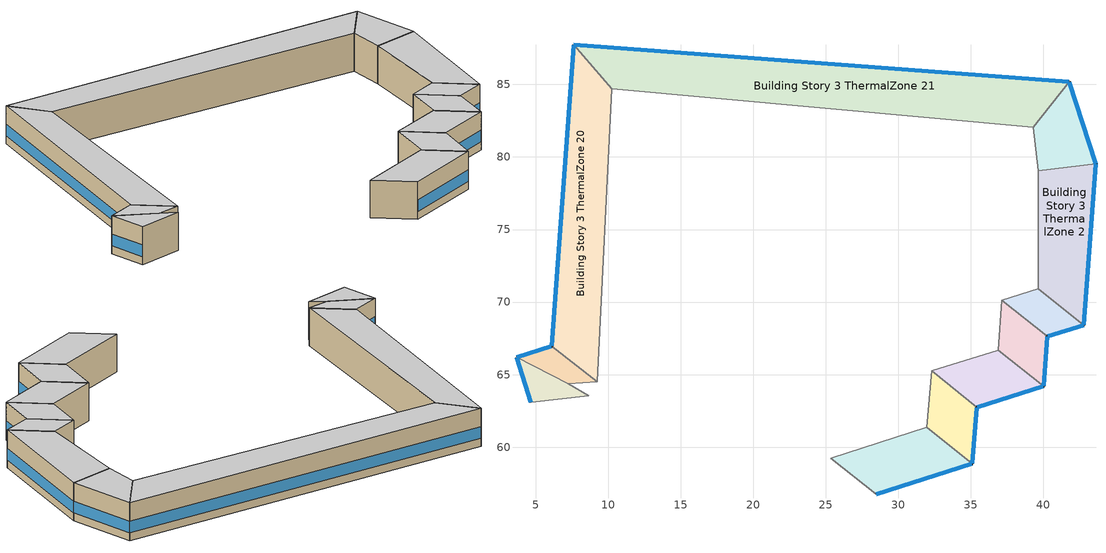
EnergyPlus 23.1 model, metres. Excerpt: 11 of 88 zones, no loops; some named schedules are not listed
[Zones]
Building Story 3 ThermalZone 1
 floor adiabatic (Typical Interior Ceiling): 41.78,85.18 43.63,79.52 39.65,79.04 39.31,82.04 z7.2
 wall outside (Typical Insulated Steel Framed Exterior Wall R-12.99): 43.63,79.52 41.78,85.18 z7.2:10.8
 wall adiabatic (Typical Interior Wall): 41.78,85.18 39.31,82.04 39.65,79.04 43.63,79.52 z7.2:10.8
 window (U 0.55 SHGC 0.25): 43.62,79.54 41.79,85.16 z7.96:9.05
 ceiling adiabatic (Typical Interior Ceiling): 39.31,82.04 39.65,79.04 43.63,79.52 41.78,85.18 z10.8
Building Story 3 ThermalZone 18
 floor adiabatic (Typical Interior Ceiling): 4.69,63.08 3.68,66.19 7.24,64.37 8.66,63.55 z7.2
 wall outside (Typical Insulated Steel Framed Exterior Wall R-12.99): 3.68,66.19 4.69,63.08 z7.2:10.8
 wall adiabatic (Typical Interior Wall): 4.69,63.08 8.66,63.55 7.24,64.37 3.68,66.19 z7.2:10.8
 window (U 0.55 SHGC 0.25): 3.69,66.17 4.68,63.11 z7.96:9.06
 ceiling adiabatic (Typical Interior Ceiling): 8.66,63.55 7.24,64.37 3.68,66.19 4.69,63.08 z10.8
Building Story 3 ThermalZone 19
 floor adiabatic (Typical Interior Ceiling): 3.68,66.19 6.11,66.97 9.26,64.5 7.24,64.37 z7.2
 wall outside (Typical Insulated Steel Framed Exterior Wall R-12.99): 6.11,66.97 3.68,66.19 z7.2:10.8
 wall adiabatic (Typical Interior Wall): 3.68,66.19 7.24,64.37 9.26,64.5 6.11,66.97 z7.2:10.8
 window (U 0.55 SHGC 0.25): 6.09,66.96 3.71,66.2 z7.96:9.06
 ceiling adiabatic (Typical Interior Ceiling): 7.24,64.37 9.26,64.5 6.11,66.97 3.68,66.19 z10.8
Building Story 3 ThermalZone 2
 floor adiabatic (Typical Interior Ceiling): 43.63,79.52 42.79,68.41 39.66,70.91 39.65,79.04 z7.2
 wall outside (Typical Insulated Steel Framed Exterior Wall R-12.99): 42.79,68.41 43.63,79.52 z7.2:10.8
 wall adiabatic (Typical Interior Wall): 43.63,79.52 39.65,79.04 39.66,70.91 42.79,68.41 z7.2:10.8
 window (U 0.55 SHGC 0.25): 42.79,68.44 43.62,79.49 z7.96:9.05
 ceiling adiabatic (Typical Interior Ceiling): 39.65,79.04 39.66,70.91 42.79,68.41 43.63,79.52 z10.8
Building Story 3 ThermalZone 20
 floor adiabatic (Typical Interior Ceiling): 6.11,66.97 7.62,87.74 10.23,84.71 9.26,64.5 z7.2
 wall outside (Typical Insulated Steel Framed Exterior Wall R-12.99): 7.62,87.74 6.11,66.97 z7.2:10.8
 wall adiabatic (Typical Interior Wall): 6.11,66.97 9.26,64.5 10.23,84.71 7.62,87.74 z7.2:10.8
 window (U 0.55 SHGC 0.25): 7.62,87.71 6.11,66.99 z7.96:9.04
 ceiling adiabatic (Typical Interior Ceiling): 9.26,64.5 10.23,84.71 7.62,87.74 6.11,66.97 z10.8
Building Story 3 ThermalZone 21
 floor adiabatic (Typical Interior Ceiling): 7.62,87.74 41.78,85.18 39.31,82.04 10.23,84.71 z7.2
 wall outside (Typical Insulated Steel Framed Exterior Wall R-12.99): 41.78,85.18 7.62,87.74 z7.2:10.8
 wall adiabatic (Typical Interior Wall): 7.62,87.74 10.23,84.71 39.31,82.04 41.78,85.18 z7.2:10.8
 window (U 0.55 SHGC 0.25): 41.76,85.19 7.65,87.74 z7.96:9.04
 ceiling adiabatic (Typical Interior Ceiling): 10.23,84.71 39.31,82.04 41.78,85.18 7.62,87.74 z10.8
Building Story 3 ThermalZone 3
 floor adiabatic (Typical Interior Ceiling): 42.79,68.41 40.28,67.64 37.15,70.13 39.66,70.91 z7.2
 wall outside (Typical Insulated Steel Framed Exterior Wall R-12.99): 40.28,67.64 42.79,68.41 z7.2:10.8
 wall adiabatic (Typical Interior Wall): 42.79,68.41 39.66,70.91 37.15,70.13 40.28,67.64 z7.2:10.8
 window (U 0.55 SHGC 0.25): 40.3,67.64 42.76,68.41 z7.96:9.06
 ceiling adiabatic (Typical Interior Ceiling): 39.66,70.91 37.15,70.13 40.28,67.64 42.79,68.41 z10.8
Building Story 3 ThermalZone 4
 floor adiabatic (Typical Interior Ceiling): 40.28,67.64 40.03,64.19 36.89,66.68 37.15,70.13 z7.2
 wall outside (Typical Insulated Steel Framed Exterior Wall R-12.99): 40.03,64.19 40.28,67.64 z7.2:10.8
 wall adiabatic (Typical Interior Wall): 40.28,67.64 37.15,70.13 36.89,66.68 40.03,64.19 z7.2:10.8
 window (U 0.55 SHGC 0.25): 40.03,64.22 40.27,67.61 z7.96:9.06
 ceiling adiabatic (Typical Interior Ceiling): 37.15,70.13 36.89,66.68 40.03,64.19 40.28,67.64 z10.8
Building Story 3 ThermalZone 5
 floor adiabatic (Typical Interior Ceiling): 40.03,64.19 35.42,62.75 32.3,65.25 36.89,66.68 z7.2
 wall outside (Typical Insulated Steel Framed Exterior Wall R-12.99): 35.42,62.75 40.03,64.19 z7.2:10.8
 wall adiabatic (Typical Interior Wall): 40.03,64.19 36.89,66.68 32.3,65.25 35.42,62.75 z7.2:10.8
 window (U 0.55 SHGC 0.25): 35.44,62.76 40,64.19 z7.96:9.05
 ceiling adiabatic (Typical Interior Ceiling): 36.89,66.68 32.3,65.25 35.42,62.75 40.03,64.19 z10.8
Building Story 3 ThermalZone 6
 floor adiabatic (Typical Interior Ceiling): 35.42,62.75 35.08,58.86 31.96,61.36 32.3,65.25 z7.2
 wall outside (Typical Insulated Steel Framed Exterior Wall R-12.99): 35.08,58.86 35.42,62.75 z7.2:10.8
 wall adiabatic (Typical Interior Wall): 35.42,62.75 32.3,65.25 31.96,61.36 35.08,58.86 z7.2:10.8
 window (U 0.55 SHGC 0.25): 35.09,58.89 35.42,62.72 z7.96:9.06
 ceiling adiabatic (Typical Interior Ceiling): 32.3,65.25 31.96,61.36 35.08,58.86 35.42,62.75 z10.8
Building Story 3 ThermalZone 7
 floor adiabatic (Typical Interior Ceiling): 35.08,58.86 28.47,56.75 25.33,59.23 31.96,61.36 z7.2
 wall outside (Typical Insulated Steel Framed Exterior Wall R-12.99): 28.47,56.75 35.08,58.86 z7.2:10.8
 wall adiabatic (Typical Interior Wall): 35.08,58.86 31.96,61.36 25.33,59.23 28.47,56.75 z7.2:10.8
 window (U 0.55 SHGC 0.25): 28.49,56.76 35.06,58.85 z7.96:9.05
 ceiling adiabatic (Typical Interior Ceiling): 31.96,61.36 25.33,59.23 28.47,56.75 35.08,58.86 z10.8
[Building]
bld_12: Terrain=City
[Site:Location]
Jack Northrop Fld H_CA_USA: Latitude {deg}=41.31356; Longitude {deg}=-105.585; Time Zone {hr}=-8; Elevation {m}=21
[Site:GroundTemperature:FCfactorMethod]
18.8, 14.3, 13.6, 13.2, 13.3, 12.6, 15.3, 15.6, 17.7, 19.4, 19.7, 18.5
[Site:WaterMainsTemperature]
Calculation Method=Correlation; Annual Average Outdoor Air Temperature {C}=8.96667; Maximum Difference In Monthly Average Outdoor Air Temperatures {deltaC}=26.2
[SizingPeriod:DesignDay] Day of Month=21; Dry-Bulb Temperature Range Modifier Type=DefaultMultipliers; Humidity Condition Type=Wetbulb; Barometric Pressure {Pa}=98769; Rain Indicator=No; Snow Indicator=No; Daylight Saving Time Indicator=No; Begin Environment Reset Mode=FullResetAtBeginEnvironment
Name | Month | Day Type | Maximum Dry-Bulb Temperature {C} | Daily Dry-Bulb Temperature Range {deltaC} | Wetbulb or DewPoint at Maximum Dry-Bulb {C} | Wind Speed {m/s} | Wind Direction {deg} | Solar Model Indicator | ASHRAE Clear Sky Optical Depth for Beam Irradiance (taub) | ASHRAE Clear Sky Optical Depth for Diffuse Irradiance (taud) | Sky Clearness
Buffalo Niagara Intl Ap Ann Clg .4% Condns DB=>MWB 1 | 7 | SummerDesignDay | 30.3 | 9.3 | 21.8 | 5.7 | 240 | ASHRAETau | 0.462 | 2.001
Buffalo Niagara Intl Ap Ann Clg .4% Condns WB=>MDB 1 | 7 | SummerDesignDay | 27.8 | 9.3 | 23.8 | 5.7 | 240 | ASHRAETau | 0.462 | 2.001
Buffalo Niagara Intl Ap Ann Htg 99.6% Condns DB 1 | 1 | WinterDesignDay | -16.3 | 0 | -16.3 | 5.1 | 270 | ASHRAEClearSky |  |  | 0
[Material] Thermal Absorptance=0.9; Solar Absorptance=0.7
Name | Roughness | Thickness {m} | Conductivity {W/m-K} | Density {kg/m3} | Specific Heat {J/kg-K} | Visible Absorptance
100mm Normalweight concrete floor | MediumRough | 0.1016 | 2.31045 | 2322 | 832.557 | 0.7
25mm Stucco | Smooth | 0.0254 | 0.72 | 1856 | 840 | 0.7
5/8 in. Gypsum Board | MediumSmooth | 0.0159 | 0.16 | 800 | 1090 | 0.7
G01 13mm gypsum board | Smooth | 0.0127 | 0.160031 | 800.001 | 1090.73 | 0.5
Std Wood 6inch 1; Std Wood 6inch 2 | MediumSmooth | 0.15 | 0.12 | 540 | 1210 | 0.7
[Material:NoMass] Roughness=Smooth; Thermal Absorptance=0.9; Solar Absorptance=0.7
Name | Thermal Resistance {m2-K/W} | Visible Absorptance
CP02 CARPET PAD | 0.21648 | 0.8
Typical Insulation R-10.81 | 1.90342 | 0.7
[WindowMaterial:Gas]
Gap_1_W_0_0032: Gas Type=Air; Thickness {m}=0.0032
[WindowMaterial:Glazing] Optical Data Type=SpectralAverage; Infrared Transmittance at Normal Incidence=0; Back Side Infrared Hemispherical Emissivity=0.84; Conductivity {W/m-K}=1; Dirt Correction Factor for Solar and Visible Transmittance=1; Solar Diffusing=No
Name | Thickness {m} | Solar Transmittance at Normal Incidence | Front Side Solar Reflectance at Normal Incidence | Back Side Solar Reflectance at Normal Incidence | Visible Transmittance at Normal Incidence | Front Side Visible Reflectance at Normal Incidence | Back Side Visible Reflectance at Normal Incidence | Front Side Infrared Hemispherical Emissivity
Glass_2022F_LayerAvg | 0.0039 | 0.355897 | 0.394095 | 0.265645 | 0.677694 | 0.042734 | 0.05547 | 0.046
Glass_2175_LayerAvg | 0.0086 | 0.167758 | 0.217606 | 0.437978 | 0.416044 | 0.078729 | 0.10654 | 0.84
[Construction]
InteriorFurnishings 1: Std Wood 6inch 1
InteriorFurnishings 2: Std Wood 6inch 2
Typical Insulated Steel Framed Exterior Wall R-12.99: 25mm Stucco, 5/8 in. Gypsum Board, Typical Insulation R-10.81, 5/8 in. Gypsum Board
Typical Interior Ceiling: CP02 CARPET PAD, 100mm Normalweight concrete floor
Typical Interior Wall: G01 13mm gypsum board, G01 13mm gypsum board
U 0.55 SHGC 0.25: Glass_2175_LayerAvg, Gap_1_W_0_0032, Glass_2022F_LayerAvg
[Zone] Multiplier=1; Part of Total Floor Area=Yes
Building Story 3 ThermalZone 1; Building Story 3 ThermalZone 18; Building Story 3 ThermalZone 19; Building Story 3 ThermalZone 2; Building Story 3 ThermalZone 20; Building Story 3 ThermalZone 21; Building Story 3 ThermalZone 3; Building Story 3 ThermalZone 4; Building Story 3 ThermalZone 5; Building Story 3 ThermalZone 6; Building Story 3 ThermalZone 7
[Space] Space Type=Story Mid2 Blended Space Type
Name | Zone
Building Story 3 Space 1 | Building Story 3 ThermalZone 1
Building Story 3 Space 18 | Building Story 3 ThermalZone 18
Building Story 3 Space 19 | Building Story 3 ThermalZone 19
Building Story 3 Space 2 | Building Story 3 ThermalZone 2
Building Story 3 Space 20 | Building Story 3 ThermalZone 20
Building Story 3 Space 21 | Building Story 3 ThermalZone 21
Building Story 3 Space 3 | Building Story 3 ThermalZone 3
Building Story 3 Space 4 | Building Story 3 ThermalZone 4
Building Story 3 Space 5 | Building Story 3 ThermalZone 5
Building Story 3 Space 6 | Building Story 3 ThermalZone 6
Building Story 3 Space 7 | Building Story 3 ThermalZone 7
[SpaceList]
Story Mid2 Blended Space Type: Building Story 3 Space 5, Building Story 3 Space 9, Building Story 3 Space 16, Building Story 3 Space 17, Building Story 3 Space 18, Building Story 3 Space 14, Building Story 3 Space 20, Building Story 3 Space 1, Building Story 3 Space 7, Building Story 3 Space 11, Building Story 3 Space 12, Building Story 3 Space 4, Building Story 3 Space 6, Building Story 3 Space 21, Building Story 3 Space 15, Building Story 3 Space 8, Building Story 3 Space 13, Building Story 3 Space 10, Building Story 3 Space 3, Building Story 3 Space 2, Building Story 3 Space, Building Story 3 Space 19
[InternalMass]
Name | Construction | Zone or ZoneList | Space or SpaceList | Surface Area {m2}
Building Story 3 Space 5 Office WholeBuilding - Lg Office A  - Story Mid2 Mass; Building Story 3 Space 5 Office WholeBuilding - Lg Office C  - Story Mid2 Mass | InteriorFurnishings 1 | Building Story 3 ThermalZone 5 | Building Story 3 Space 5 | 1.65952
Building Story 3 Space 18 Office WholeBuilding - Lg Office A  - Story Mid2 Mass; Building Story 3 Space 18 Office WholeBuilding - Lg Office C  - Story Mid2 Mass | InteriorFurnishings 1 | Building Story 3 ThermalZone 18 | Building Story 3 Space 18 | 0.682781
Building Story 3 Space 20 Office WholeBuilding - Lg Office A  - Story Mid2 Mass; Building Story 3 Space 20 Office WholeBuilding - Lg Office C  - Story Mid2 Mass | InteriorFurnishings 1 | Building Story 3 ThermalZone 20 | Building Story 3 Space 20 | 6.49246
Building Story 3 Space 1 Office WholeBuilding - Lg Office A  - Story Mid2 Mass; Building Story 3 Space 1 Office WholeBuilding - Lg Office C  - Story Mid2 Mass | InteriorFurnishings 1 | Building Story 3 ThermalZone 1 | Building Story 3 Space 1 | 1.65666
Building Story 3 Space 7 Office WholeBuilding - Lg Office A  - Story Mid2 Mass; Building Story 3 Space 7 Office WholeBuilding - Lg Office C  - Story Mid2 Mass | InteriorFurnishings 1 | Building Story 3 ThermalZone 7 | Building Story 3 Space 7 | 2.40475
Building Story 3 Space 4 Office WholeBuilding - Lg Office A  - Story Mid2 Mass; Building Story 3 Space 4 Office WholeBuilding - Lg Office C  - Story Mid2 Mass | InteriorFurnishings 1 | Building Story 3 ThermalZone 4 | Building Story 3 Space 4 | 1.189
Building Story 3 Space 6 Office WholeBuilding - Lg Office A  - Story Mid2 Mass; Building Story 3 Space 6 Office WholeBuilding - Lg Office C  - Story Mid2 Mass | InteriorFurnishings 1 | Building Story 3 ThermalZone 6 | Building Story 3 Space 6 | 1.3521
Building Story 3 Space 21 Office WholeBuilding - Lg Office A  - Story Mid2 Mass; Building Story 3 Space 21 Office WholeBuilding - Lg Office C  - Story Mid2 Mass | InteriorFurnishings 1 | Building Story 3 ThermalZone 21 | Building Story 3 Space 21 | 10.14
Building Story 3 Space 3 Office WholeBuilding - Lg Office A  - Story Mid2 Mass; Building Story 3 Space 3 Office WholeBuilding - Lg Office C  - Story Mid2 Mass | InteriorFurnishings 1 | Building Story 3 ThermalZone 3 | Building Story 3 Space 3 | 0.905379
Building Story 3 Space 2 Office WholeBuilding - Lg Office A  - Story Mid2 Mass; Building Story 3 Space 2 Office WholeBuilding - Lg Office C  - Story Mid2 Mass | InteriorFurnishings 1 | Building Story 3 ThermalZone 2 | Building Story 3 Space 2 | 3.59718
Building Story 3 Space 19 Office WholeBuilding - Lg Office A  - Story Mid2 Mass; Building Story 3 Space 19 Office WholeBuilding - Lg Office C  - Story Mid2 Mass | InteriorFurnishings 1 | Building Story 3 ThermalZone 19 | Building Story 3 Space 19 | 0.655113
Building Story 3 Space 5 Office WholeBuilding - Lg Office A end_a - Story Mid2 Mass; Building Story 3 Space 5 Office WholeBuilding - Lg Office C end_a - Story Mid2 Mass | InteriorFurnishings 1 | Building Story 3 ThermalZone 5 | Building Story 3 Space 5 | 0.243056
Building Story 3 Space 18 Office WholeBuilding - Lg Office A end_a - Story Mid2 Mass; Building Story 3 Space 18 Office WholeBuilding - Lg Office C end_a - Story Mid2 Mass | InteriorFurnishings 1 | Building Story 3 ThermalZone 18 | Building Story 3 Space 18 | 0.100001
Building Story 3 Space 20 Office WholeBuilding - Lg Office A end_a - Story Mid2 Mass; Building Story 3 Space 20 Office WholeBuilding - Lg Office C end_a - Story Mid2 Mass | InteriorFurnishings 1 | Building Story 3 ThermalZone 20 | Building Story 3 Space 20 | 0.950895
Building Story 3 Space 1 Office WholeBuilding - Lg Office A end_a - Story Mid2 Mass; Building Story 3 Space 1 Office WholeBuilding - Lg Office C end_a - Story Mid2 Mass | InteriorFurnishings 1 | Building Story 3 ThermalZone 1 | Building Story 3 Space 1 | 0.242637
Building Story 3 Space 7 Office WholeBuilding - Lg Office A end_a - Story Mid2 Mass; Building Story 3 Space 7 Office WholeBuilding - Lg Office C end_a - Story Mid2 Mass | InteriorFurnishings 1 | Building Story 3 ThermalZone 7 | Building Story 3 Space 7 | 0.352204
Building Story 3 Space 4 Office WholeBuilding - Lg Office A end_a - Story Mid2 Mass; Building Story 3 Space 4 Office WholeBuilding - Lg Office C end_a - Story Mid2 Mass | InteriorFurnishings 1 | Building Story 3 ThermalZone 4 | Building Story 3 Space 4 | 0.174143
Building Story 3 Space 6 Office WholeBuilding - Lg Office A end_a - Story Mid2 Mass; Building Story 3 Space 6 Office WholeBuilding - Lg Office C end_a - Story Mid2 Mass | InteriorFurnishings 1 | Building Story 3 ThermalZone 6 | Building Story 3 Space 6 | 0.198031
Building Story 3 Space 21 Office WholeBuilding - Lg Office A end_a - Story Mid2 Mass; Building Story 3 Space 21 Office WholeBuilding - Lg Office C end_a - Story Mid2 Mass | InteriorFurnishings 1 | Building Story 3 ThermalZone 21 | Building Story 3 Space 21 | 1.48512
Building Story 3 Space 3 Office WholeBuilding - Lg Office A end_a - Story Mid2 Mass; Building Story 3 Space 3 Office WholeBuilding - Lg Office C end_a - Story Mid2 Mass | InteriorFurnishings 1 | Building Story 3 ThermalZone 3 | Building Story 3 Space 3 | 0.132603
Building Story 3 Space 2 Office WholeBuilding - Lg Office A end_a - Story Mid2 Mass; Building Story 3 Space 2 Office WholeBuilding - Lg Office C end_a - Story Mid2 Mass | InteriorFurnishings 1 | Building Story 3 ThermalZone 2 | Building Story 3 Space 2 | 0.526849
Building Story 3 Space 19 Office WholeBuilding - Lg Office A end_a - Story Mid2 Mass; Building Story 3 Space 19 Office WholeBuilding - Lg Office C end_a - Story Mid2 Mass | InteriorFurnishings 1 | Building Story 3 ThermalZone 19 | Building Story 3 Space 19 | 0.0959489
Building Story 3 Space 5 Office WholeBuilding - Lg Office B  - Story Mid2 Mass | InteriorFurnishings 1 | Building Story 3 ThermalZone 5 | Building Story 3 Space 5 | 12.2033
Building Story 3 Space 18 Office WholeBuilding - Lg Office B  - Story Mid2 Mass | InteriorFurnishings 1 | Building Story 3 ThermalZone 18 | Building Story 3 Space 18 | 5.02081
Building Story 3 Space 20 Office WholeBuilding - Lg Office B  - Story Mid2 Mass | InteriorFurnishings 1 | Building Story 3 ThermalZone 20 | Building Story 3 Space 20 | 47.7421
Building Story 3 Space 1 Office WholeBuilding - Lg Office B  - Story Mid2 Mass | InteriorFurnishings 1 | Building Story 3 ThermalZone 1 | Building Story 3 Space 1 | 12.1822
Building Story 3 Space 7 Office WholeBuilding - Lg Office B  - Story Mid2 Mass | InteriorFurnishings 1 | Building Story 3 ThermalZone 7 | Building Story 3 Space 7 | 17.6833
Building Story 3 Space 4 Office WholeBuilding - Lg Office B  - Story Mid2 Mass | InteriorFurnishings 1 | Building Story 3 ThermalZone 4 | Building Story 3 Space 4 | 8.74329
Building Story 3 Space 6 Office WholeBuilding - Lg Office B  - Story Mid2 Mass | InteriorFurnishings 1 | Building Story 3 ThermalZone 6 | Building Story 3 Space 6 | 9.94265
Building Story 3 Space 21 Office WholeBuilding - Lg Office B  - Story Mid2 Mass | InteriorFurnishings 1 | Building Story 3 ThermalZone 21 | Building Story 3 Space 21 | 74.5644
Building Story 3 Space 3 Office WholeBuilding - Lg Office B  - Story Mid2 Mass | InteriorFurnishings 1 | Building Story 3 ThermalZone 3 | Building Story 3 Space 3 | 6.65768
Building Story 3 Space 2 Office WholeBuilding - Lg Office B  - Story Mid2 Mass | InteriorFurnishings 1 | Building Story 3 ThermalZone 2 | Building Story 3 Space 2 | 26.4518
Building Story 3 Space 19 Office WholeBuilding - Lg Office B  - Story Mid2 Mass | InteriorFurnishings 1 | Building Story 3 ThermalZone 19 | Building Story 3 Space 19 | 4.81736
Building Story 3 Space 5 Office WholeBuilding - Lg Office B end_a - Story Mid2 Mass | InteriorFurnishings 1 | Building Story 3 ThermalZone 5 | Building Story 3 Space 5 | 1.78731
Building Story 3 Space 18 Office WholeBuilding - Lg Office B end_a - Story Mid2 Mass | InteriorFurnishings 1 | Building Story 3 ThermalZone 18 | Building Story 3 Space 18 | 0.735355
Building Story 3 Space 20 Office WholeBuilding - Lg Office B end_a - Story Mid2 Mass | InteriorFurnishings 1 | Building Story 3 ThermalZone 20 | Building Story 3 Space 20 | 6.99238
Building Story 3 Space 1 Office WholeBuilding - Lg Office B end_a - Story Mid2 Mass | InteriorFurnishings 1 | Building Story 3 ThermalZone 1 | Building Story 3 Space 1 | 1.78423
Building Story 3 Space 7 Office WholeBuilding - Lg Office B end_a - Story Mid2 Mass | InteriorFurnishings 1 | Building Story 3 ThermalZone 7 | Building Story 3 Space 7 | 2.58992
Building Story 3 Space 4 Office WholeBuilding - Lg Office B end_a - Story Mid2 Mass | InteriorFurnishings 1 | Building Story 3 ThermalZone 4 | Building Story 3 Space 4 | 1.28056
Building Story 3 Space 6 Office WholeBuilding - Lg Office B end_a - Story Mid2 Mass | InteriorFurnishings 1 | Building Story 3 ThermalZone 6 | Building Story 3 Space 6 | 1.45622
Building Story 3 Space 21 Office WholeBuilding - Lg Office B end_a - Story Mid2 Mass | InteriorFurnishings 1 | Building Story 3 ThermalZone 21 | Building Story 3 Space 21 | 10.9208
Building Story 3 Space 3 Office WholeBuilding - Lg Office B end_a - Story Mid2 Mass | InteriorFurnishings 1 | Building Story 3 ThermalZone 3 | Building Story 3 Space 3 | 0.975093
Building Story 3 Space 2 Office WholeBuilding - Lg Office B end_a - Story Mid2 Mass | InteriorFurnishings 1 | Building Story 3 ThermalZone 2 | Building Story 3 Space 2 | 3.87417
Building Story 3 Space 19 Office WholeBuilding - Lg Office B end_a - Story Mid2 Mass | InteriorFurnishings 1 | Building Story 3 ThermalZone 19 | Building Story 3 Space 19 | 0.705557
Building Story 3 Space 5 SecondarySchool Classroom A  - Story Mid2 Mass; Building Story 3 Space 5 SecondarySchool Classroom C  - Story Mid2 Mass | InteriorFurnishings 1 | Building Story 3 ThermalZone 5 | Building Story 3 Space 5 | 3.46838
Building Story 3 Space 18 SecondarySchool Classroom A  - Story Mid2 Mass; Building Story 3 Space 18 SecondarySchool Classroom C  - Story Mid2 Mass | InteriorFurnishings 1 | Building Story 3 ThermalZone 18 | Building Story 3 Space 18 | 1.427
Building Story 3 Space 20 SecondarySchool Classroom A  - Story Mid2 Mass; Building Story 3 Space 20 SecondarySchool Classroom C  - Story Mid2 Mass | InteriorFurnishings 1 | Building Story 3 ThermalZone 20 | Building Story 3 Space 20 | 13.5692
Building Story 3 Space 1 SecondarySchool Classroom A  - Story Mid2 Mass; Building Story 3 Space 1 SecondarySchool Classroom C  - Story Mid2 Mass | InteriorFurnishings 1 | Building Story 3 ThermalZone 1 | Building Story 3 Space 1 | 3.46241
Building Story 3 Space 7 SecondarySchool Classroom A  - Story Mid2 Mass; Building Story 3 Space 7 SecondarySchool Classroom C  - Story Mid2 Mass | InteriorFurnishings 1 | Building Story 3 ThermalZone 7 | Building Story 3 Space 7 | 5.02591
Building Story 3 Space 4 SecondarySchool Classroom A  - Story Mid2 Mass; Building Story 3 Space 4 SecondarySchool Classroom C  - Story Mid2 Mass | InteriorFurnishings 1 | Building Story 3 ThermalZone 4 | Building Story 3 Space 4 | 2.485
Building Story 3 Space 6 SecondarySchool Classroom A  - Story Mid2 Mass; Building Story 3 Space 6 SecondarySchool Classroom C  - Story Mid2 Mass | InteriorFurnishings 1 | Building Story 3 ThermalZone 6 | Building Story 3 Space 6 | 2.82588
Building Story 3 Space 21 SecondarySchool Classroom A  - Story Mid2 Mass; Building Story 3 Space 21 SecondarySchool Classroom C  - Story Mid2 Mass | InteriorFurnishings 1 | Building Story 3 ThermalZone 21 | Building Story 3 Space 21 | 21.1925
Building Story 3 Space 3 SecondarySchool Classroom A  - Story Mid2 Mass; Building Story 3 Space 3 SecondarySchool Classroom C  - Story Mid2 Mass | InteriorFurnishings 1 | Building Story 3 ThermalZone 3 | Building Story 3 Space 3 | 1.89223
Building Story 3 Space 2 SecondarySchool Classroom A  - Story Mid2 Mass; Building Story 3 Space 2 SecondarySchool Classroom C  - Story Mid2 Mass | InteriorFurnishings 1 | Building Story 3 ThermalZone 2 | Building Story 3 Space 2 | 7.51808
Building Story 3 Space 19 SecondarySchool Classroom A  - Story Mid2 Mass; Building Story 3 Space 19 SecondarySchool Classroom C  - Story Mid2 Mass | InteriorFurnishings 1 | Building Story 3 ThermalZone 19 | Building Story 3 Space 19 | 1.36918
Building Story 3 Space 5 SecondarySchool Classroom A end_b - Story Mid2 Mass; Building Story 3 Space 5 SecondarySchool Classroom C end_b - Story Mid2 Mass | InteriorFurnishings 1 | Building Story 3 ThermalZone 5 | Building Story 3 Space 5 | 0.66668
Building Story 3 Space 18 SecondarySchool Classroom A end_b - Story Mid2 Mass; Building Story 3 Space 18 SecondarySchool Classroom C end_b - Story Mid2 Mass | InteriorFurnishings 1 | Building Story 3 ThermalZone 18 | Building Story 3 Space 18 | 0.274293
Building Story 3 Space 20 SecondarySchool Classroom A end_b - Story Mid2 Mass; Building Story 3 Space 20 SecondarySchool Classroom C end_b - Story Mid2 Mass | InteriorFurnishings 1 | Building Story 3 ThermalZone 20 | Building Story 3 Space 20 | 2.60821
Building Story 3 Space 1 SecondarySchool Classroom A end_b - Story Mid2 Mass; Building Story 3 Space 1 SecondarySchool Classroom C end_b - Story Mid2 Mass | InteriorFurnishings 1 | Building Story 3 ThermalZone 1 | Building Story 3 Space 1 | 0.665531
Building Story 3 Space 7 SecondarySchool Classroom A end_b - Story Mid2 Mass; Building Story 3 Space 7 SecondarySchool Classroom C end_b - Story Mid2 Mass | InteriorFurnishings 1 | Building Story 3 ThermalZone 7 | Building Story 3 Space 7 | 0.966061
Building Story 3 Space 4 SecondarySchool Classroom A end_b - Story Mid2 Mass; Building Story 3 Space 4 SecondarySchool Classroom C end_b - Story Mid2 Mass | InteriorFurnishings 1 | Building Story 3 ThermalZone 4 | Building Story 3 Space 4 | 0.477657
Building Story 3 Space 6 SecondarySchool Classroom A end_b - Story Mid2 Mass; Building Story 3 Space 6 SecondarySchool Classroom C end_b - Story Mid2 Mass | InteriorFurnishings 1 | Building Story 3 ThermalZone 6 | Building Story 3 Space 6 | 0.54318
Building Story 3 Space 21 SecondarySchool Classroom A end_b - Story Mid2 Mass; Building Story 3 Space 21 SecondarySchool Classroom C end_b - Story Mid2 Mass | InteriorFurnishings 1 | Building Story 3 ThermalZone 21 | Building Story 3 Space 21 | 4.07355
Building Story 3 Space 3 SecondarySchool Classroom A end_b - Story Mid2 Mass; Building Story 3 Space 3 SecondarySchool Classroom C end_b - Story Mid2 Mass | InteriorFurnishings 1 | Building Story 3 ThermalZone 3 | Building Story 3 Space 3 | 0.363718
Building Story 3 Space 2 SecondarySchool Classroom A end_b - Story Mid2 Mass; Building Story 3 Space 2 SecondarySchool Classroom C end_b - Story Mid2 Mass | InteriorFurnishings 1 | Building Story 3 ThermalZone 2 | Building Story 3 Space 2 | 1.4451
Building Story 3 Space 19 SecondarySchool Classroom A end_b - Story Mid2 Mass; Building Story 3 Space 19 SecondarySchool Classroom C end_b - Story Mid2 Mass | InteriorFurnishings 1 | Building Story 3 ThermalZone 19 | Building Story 3 Space 19 | 0.263179
Building Story 3 Space 5 SecondarySchool Corridor B  - Story Mid2 Mass | InteriorFurnishings 1 | Building Story 3 ThermalZone 5 | Building Story 3 Space 5 | 4.89064
Building Story 3 Space 18 SecondarySchool Corridor B  - Story Mid2 Mass | InteriorFurnishings 1 | Building Story 3 ThermalZone 18 | Building Story 3 Space 18 | 2.01217
Building Story 3 Space 20 SecondarySchool Corridor B  - Story Mid2 Mass | InteriorFurnishings 1 | Building Story 3 ThermalZone 20 | Building Story 3 Space 20 | 19.1334
Building Story 3 Space 1 SecondarySchool Corridor B  - Story Mid2 Mass | InteriorFurnishings 1 | Building Story 3 ThermalZone 1 | Building Story 3 Space 1 | 4.88221
Building Story 3 Space 7 SecondarySchool Corridor B  - Story Mid2 Mass | InteriorFurnishings 1 | Building Story 3 ThermalZone 7 | Building Story 3 Space 7 | 7.08685
Building Story 3 Space 4 SecondarySchool Corridor B  - Story Mid2 Mass | InteriorFurnishings 1 | Building Story 3 ThermalZone 4 | Building Story 3 Space 4 | 3.504
Building Story 3 Space 6 SecondarySchool Corridor B  - Story Mid2 Mass | InteriorFurnishings 1 | Building Story 3 ThermalZone 6 | Building Story 3 Space 6 | 3.98467
Building Story 3 Space 21 SecondarySchool Corridor B  - Story Mid2 Mass | InteriorFurnishings 1 | Building Story 3 ThermalZone 21 | Building Story 3 Space 21 | 29.8828
Building Story 3 Space 3 SecondarySchool Corridor B  - Story Mid2 Mass | InteriorFurnishings 1 | Building Story 3 ThermalZone 3 | Building Story 3 Space 3 | 2.66816
Building Story 3 Space 2 SecondarySchool Corridor B  - Story Mid2 Mass | InteriorFurnishings 1 | Building Story 3 ThermalZone 2 | Building Story 3 Space 2 | 10.601
Building Story 3 Space 19 SecondarySchool Corridor B  - Story Mid2 Mass | InteriorFurnishings 1 | Building Story 3 ThermalZone 19 | Building Story 3 Space 19 | 1.93063
Building Story 3 Space 5 SecondarySchool Corridor B end_b - Story Mid2 Mass | InteriorFurnishings 1 | Building Story 3 ThermalZone 5 | Building Story 3 Space 5 | 0.94006
Building Story 3 Space 18 SecondarySchool Corridor B end_b - Story Mid2 Mass | InteriorFurnishings 1 | Building Story 3 ThermalZone 18 | Building Story 3 Space 18 | 0.386771
Building Story 3 Space 20 SecondarySchool Corridor B end_b - Story Mid2 Mass | InteriorFurnishings 1 | Building Story 3 ThermalZone 20 | Building Story 3 Space 20 | 3.67775
Building Story 3 Space 1 SecondarySchool Corridor B end_b - Story Mid2 Mass | InteriorFurnishings 1 | Building Story 3 ThermalZone 1 | Building Story 3 Space 1 | 0.938441
Building Story 3 Space 7 SecondarySchool Corridor B end_b - Story Mid2 Mass | InteriorFurnishings 1 | Building Story 3 ThermalZone 7 | Building Story 3 Space 7 | 1.36221
Building Story 3 Space 4 SecondarySchool Corridor B end_b - Story Mid2 Mass | InteriorFurnishings 1 | Building Story 3 ThermalZone 4 | Building Story 3 Space 4 | 0.673527
Building Story 3 Space 6 SecondarySchool Corridor B end_b - Story Mid2 Mass | InteriorFurnishings 1 | Building Story 3 ThermalZone 6 | Building Story 3 Space 6 | 0.765918
Building Story 3 Space 21 SecondarySchool Corridor B end_b - Story Mid2 Mass | InteriorFurnishings 1 | Building Story 3 ThermalZone 21 | Building Story 3 Space 21 | 5.74396
Building Story 3 Space 3 SecondarySchool Corridor B end_b - Story Mid2 Mass | InteriorFurnishings 1 | Building Story 3 ThermalZone 3 | Building Story 3 Space 3 | 0.512864
Building Story 3 Space 2 SecondarySchool Corridor B end_b - Story Mid2 Mass | InteriorFurnishings 1 | Building Story 3 ThermalZone 2 | Building Story 3 Space 2 | 2.03768
Building Story 3 Space 19 SecondarySchool Corridor B end_b - Story Mid2 Mass | InteriorFurnishings 1 | Building Story 3 ThermalZone 19 | Building Story 3 Space 19 | 0.371098
Building Story 3 Space 1 Mass | InteriorFurnishings 2 | Building Story 3 ThermalZone 1 | Building Story 3 Space 1 | 31.8416
Building Story 3 Space 18 Mass | InteriorFurnishings 2 | Building Story 3 ThermalZone 18 | Building Story 3 Space 18 | 13.1233
Building Story 3 Space 19 Mass | InteriorFurnishings 2 | Building Story 3 ThermalZone 19 | Building Story 3 Space 19 | 12.5915
Building Story 3 Space 2 Mass | InteriorFurnishings 2 | Building Story 3 ThermalZone 2 | Building Story 3 Space 2 | 69.139
Building Story 3 Space 20 Mass | InteriorFurnishings 2 | Building Story 3 ThermalZone 20 | Building Story 3 Space 20 | 124.787
Building Story 3 Space 21 Mass | InteriorFurnishings 2 | Building Story 3 ThermalZone 21 | Building Story 3 Space 21 | 194.894
Building Story 3 Space 3 Mass | InteriorFurnishings 2 | Building Story 3 ThermalZone 3 | Building Story 3 Space 3 | 17.4017
Building Story 3 Space 4 Mass | InteriorFurnishings 2 | Building Story 3 ThermalZone 4 | Building Story 3 Space 4 | 22.853
Building Story 3 Space 5 Mass | InteriorFurnishings 2 | Building Story 3 ThermalZone 5 | Building Story 3 Space 5 | 31.8965
Building Story 3 Space 6 Mass | InteriorFurnishings 2 | Building Story 3 ThermalZone 6 | Building Story 3 Space 6 | 25.9878
Building Story 3 Space 7 Mass | InteriorFurnishings 2 | Building Story 3 ThermalZone 7 | Building Story 3 Space 7 | 46.2201
[Lights] Zone or ZoneList or Space or SpaceList=Story Mid2 Blended Space Type; Design Level Calculation Method=Watts/Area; Return Air Fraction=0; Fraction Visible=0.2; Fraction Replaceable=1
Name | Schedule | Watts per Zone Floor Area {W/m2} | Fraction Radiant
Office WholeBuilding - Lg Office Lights 1 | OfficeLarge BLDG_LIGHT_SCH_2013 | 4.92443 | 0.7
SecondarySchool Classroom Lights 2 | SchoolSecondary BLDG_LIGHT_CLASSROOM_SCH_2013 | 3.46067 | 0.37
SecondarySchool Corridor Lights 2 | SchoolSecondary BLDG_LIGHT_CORRIDOR_SCH_2013 | 1.29865 | 0.37
[People] Zone or ZoneList or Space or SpaceList=Story Mid2 Blended Space Type; Number of People Calculation Method=People/Area; Fraction Radiant=0.3; Enable ASHRAE 55 Comfort Warnings=Yes; Mean Radiant Temperature Calculation Type=ZoneAveraged; Work Efficiency Schedule=Work Efficiency Schedule; Clothing Insulation Schedule=Clothing Schedule; Air Velocity Schedule=Air Velocity Schedule; Thermal Comfort Model 1 Type=Fanger
Name | Number of People Schedule | People per Floor Area {person/m2} | Activity Level Schedule
Office WholeBuilding - Lg Office People 1 | OfficeLarge BLDG_OCC_SCH | 0.030027 | OfficeLarge ACTIVITY_SCH
SecondarySchool Classroom People 2 | SchoolSecondary BLDG_OCC_SCH | 0.0976802 | SchoolSecondary ACTIVITY_SCH
[ElectricEquipment] Zone or ZoneList or Space or SpaceList=Story Mid2 Blended Space Type; Design Level Calculation Method=Watts/Area; Fraction Latent=0; Fraction Radiant=0.5; Fraction Lost=0
Name | Schedule | Watts per Zone Floor Area {W/m2}
Office WholeBuilding - Lg Office Elec Equip 1 | OfficeLarge BLDG_EQUIP_SCH | 4.50246
SecondarySchool Classroom Elec Equip 2 | SchoolSecondary BLDG_EQUIP_SCH_2013 | 2.59271
SecondarySchool Corridor Elec Equip 2 | SchoolSecondary BLDG_EQUIP_SCH_2013 | 0.728029
[ZoneInfiltration:DesignFlowRate] Zone or ZoneList or Space or SpaceList=Story Mid2 Blended Space Type; Schedule=Always On Discrete; Design Flow Rate Calculation Method=Flow/ExteriorArea; Constant Term Coefficient=0; Temperature Term Coefficient=0; Velocity Term Coefficient=0.224; Velocity Squared Term Coefficient=0
Name | Flow Rate per Exterior Surface Area {m3/s-m2}
Office WholeBuilding - Lg Office A  - Story Mid2 Infiltration; Office WholeBuilding - Lg Office C  - Story Mid2 Infiltration | 8.31541e-05
Office WholeBuilding - Lg Office A end_a - Story Mid2 Infiltration; Office WholeBuilding - Lg Office C end_a - Story Mid2 Infiltration | 2.43577e-05
Office WholeBuilding - Lg Office B end_a - Story Mid2 Infiltration | 8.95569e-05
SecondarySchool Classroom A  - Story Mid2 Infiltration; SecondarySchool Classroom C  - Story Mid2 Infiltration | 6.33602e-05
SecondarySchool Classroom A end_b - Story Mid2 Infiltration; SecondarySchool Classroom C end_b - Story Mid2 Infiltration | 4.55843e-05
SecondarySchool Corridor B end_b - Story Mid2 Infiltration | 4.71038e-05
[Daylighting:Controls] Lighting Control Type=Stepped; Minimum Input Power Fraction for Continuous or ContinuousOff Dimming Control=0.3; Minimum Light Output Fraction for Continuous or ContinuousOff Dimming Control=0.2; Number of Stepped Control Steps=3; Probability Lighting will be Reset When Needed in Manual Stepped Control=1; Glare Calculation Azimuth Angle of View Direction Clockwise from Zone y-Axis {deg}=-0; Maximum Allowable Discomfort Glare Index=22; Illuminance Setpoint at Reference Point 1 {lux}=377; Illuminance Setpoint at Reference Point 2 {lux}=377
Name | Zone or Space | Glare Calculation Daylighting Reference Point | Daylighting Reference Point 1 | Fraction of Lights Controlled by Reference Point 1 | Daylighting Reference Point 2 | Fraction of Lights Controlled by Reference Point 2
Building Story 3 ThermalZone 2 DaylightingControls | Building Story 3 ThermalZone 2 | Building Story 3 Space 2 Daylt Sensor 1 | Building Story 3 Space 2 Daylt Sensor 1 | 0.375 | Building Story 3 Space 2 Daylt Sensor 2 | 0.14
Building Story 3 ThermalZone 20 DaylightingControls | Building Story 3 ThermalZone 20 | Building Story 3 Space 20 Daylt Sensor 1 | Building Story 3 Space 20 Daylt Sensor 1 | 0.412 | Building Story 3 Space 20 Daylt Sensor 2 | 0.12
Building Story 3 ThermalZone 21 DaylightingControls | Building Story 3 ThermalZone 21 | Building Story 3 Space 21 Daylt Sensor 1 | Building Story 3 Space 21 Daylt Sensor 1 | 0.421 | Building Story 3 Space 21 Daylt Sensor 2 | 0.122
[Exterior:Lights] Control Option=AstronomicalClock
Name | Schedule | Design Level {W}
Building Facades | Schedule Ruleset 1 | 1052.27
Main Entries | Schedule Ruleset 2 | 283.459
Other Doors | Schedule Ruleset 2 | 630.697
Parking Areas and Drives | Schedule Ruleset 2 | 11280.9
[Schedule:Week:Daily]
OfficeLarge BLDG_LIGHT_SCH_2013 Week Rule - Jan1-Jan3: OfficeLarge BLDG_LIGHT_SCH_2013 Wkdy Day, OfficeLarge BLDG_LIGHT_SCH_2013 Wkdy Day, OfficeLarge BLDG_LIGHT_SCH_2013 Wkdy Day, OfficeLarge BLDG_LIGHT_SCH_2013 Wkdy Day, OfficeLarge BLDG_LIGHT_SCH_2013 Wkdy Day, OfficeLarge BLDG_LIGHT_SCH_2013 Wkdy Day, OfficeLarge BLDG_LIGHT_SCH_2013 Sat Day, OfficeLarge BLDG_LIGHT_SCH_2013 Default, OfficeLarge BLDG_LIGHT_SCH_2013 Summer Design Day, OfficeLarge BLDG_LIGHT_SCH_2013 Winter Design Day, OfficeLarge BLDG_LIGHT_SCH_2013 Default, OfficeLarge BLDG_LIGHT_SCH_2013 Default
OfficeLarge BLDG_LIGHT_SCH_2013 Week Rule - Jan4-Dec31: OfficeLarge BLDG_LIGHT_SCH_2013 Default, OfficeLarge BLDG_LIGHT_SCH_2013 Wkdy Day, OfficeLarge BLDG_LIGHT_SCH_2013 Wkdy Day, OfficeLarge BLDG_LIGHT_SCH_2013 Wkdy Day, OfficeLarge BLDG_LIGHT_SCH_2013 Wkdy Day, OfficeLarge BLDG_LIGHT_SCH_2013 Wkdy Day, OfficeLarge BLDG_LIGHT_SCH_2013 Sat Day, OfficeLarge BLDG_LIGHT_SCH_2013 Default, OfficeLarge BLDG_LIGHT_SCH_2013 Summer Design Day, OfficeLarge BLDG_LIGHT_SCH_2013 Winter Design Day, OfficeLarge BLDG_LIGHT_SCH_2013 Default, OfficeLarge BLDG_LIGHT_SCH_2013 Default
SchoolSecondary BLDG_LIGHT_CLASSROOM_SCH_2013 Week Rule - Jan1-Jan3: SchoolSecondary BLDG_LIGHT_CLASSROOM_SCH_2013 Wkdy Day, SchoolSecondary BLDG_LIGHT_CLASSROOM_SCH_2013 Wkdy Day, SchoolSecondary BLDG_LIGHT_CLASSROOM_SCH_2013 Wkdy Day, SchoolSecondary BLDG_LIGHT_CLASSROOM_SCH_2013 Wkdy Day, SchoolSecondary BLDG_LIGHT_CLASSROOM_SCH_2013 Wkdy Day, SchoolSecondary BLDG_LIGHT_CLASSROOM_SCH_2013 Wkdy Day, SchoolSecondary BLDG_LIGHT_CLASSROOM_SCH_2013 Wknd Day, SchoolSecondary BLDG_LIGHT_CLASSROOM_SCH_2013 Default, SchoolSecondary BLDG_LIGHT_CLASSROOM_SCH_2013 Summer Design Day, SchoolSecondary BLDG_LIGHT_CLASSROOM_SCH_2013 Winter Design Day, SchoolSecondary BLDG_LIGHT_CLASSROOM_SCH_2013 Default, SchoolSecondary BLDG_LIGHT_CLASSROOM_SCH_2013 Default
SchoolSecondary BLDG_LIGHT_CLASSROOM_SCH_2013 Week Rule - Jan4-Jun27: SchoolSecondary BLDG_LIGHT_CLASSROOM_SCH_2013 Wknd Day, SchoolSecondary BLDG_LIGHT_CLASSROOM_SCH_2013 Wkdy Day, SchoolSecondary BLDG_LIGHT_CLASSROOM_SCH_2013 Wkdy Day, SchoolSecondary BLDG_LIGHT_CLASSROOM_SCH_2013 Wkdy Day, SchoolSecondary BLDG_LIGHT_CLASSROOM_SCH_2013 Wkdy Day, SchoolSecondary BLDG_LIGHT_CLASSROOM_SCH_2013 Wkdy Day, SchoolSecondary BLDG_LIGHT_CLASSROOM_SCH_2013 Wknd Day, SchoolSecondary BLDG_LIGHT_CLASSROOM_SCH_2013 Default, SchoolSecondary BLDG_LIGHT_CLASSROOM_SCH_2013 Summer Design Day, SchoolSecondary BLDG_LIGHT_CLASSROOM_SCH_2013 Winter Design Day, SchoolSecondary BLDG_LIGHT_CLASSROOM_SCH_2013 Default, SchoolSecondary BLDG_LIGHT_CLASSROOM_SCH_2013 Default
SchoolSecondary BLDG_LIGHT_CLASSROOM_SCH_2013 Week Rule - Jun28-Jul4: SchoolSecondary BLDG_LIGHT_CLASSROOM_SCH_2013 Wknd Day, SchoolSecondary BLDG_LIGHT_CLASSROOM_SCH_2013 Wkdy Day, SchoolSecondary BLDG_LIGHT_CLASSROOM_SCH_2013 Wkdy Day, SchoolSecondary BLDG_LIGHT_CLASSROOM_SCH_2013 Wkdy Day 1, SchoolSecondary BLDG_LIGHT_CLASSROOM_SCH_2013 Wkdy Day 1, SchoolSecondary BLDG_LIGHT_CLASSROOM_SCH_2013 Wkdy Day 1, SchoolSecondary BLDG_LIGHT_CLASSROOM_SCH_2013 Wknd Day 1, SchoolSecondary BLDG_LIGHT_CLASSROOM_SCH_2013 Default, SchoolSecondary BLDG_LIGHT_CLASSROOM_SCH_2013 Summer Design Day, SchoolSecondary BLDG_LIGHT_CLASSROOM_SCH_2013 Winter Design Day, SchoolSecondary BLDG_LIGHT_CLASSROOM_SCH_2013 Default, SchoolSecondary BLDG_LIGHT_CLASSROOM_SCH_2013 Default
SchoolSecondary BLDG_LIGHT_CLASSROOM_SCH_2013 Week Rule - Jul5-Aug29: SchoolSecondary BLDG_LIGHT_CLASSROOM_SCH_2013 Wknd Day 1, SchoolSecondary BLDG_LIGHT_CLASSROOM_SCH_2013 Wkdy Day 1, SchoolSecondary BLDG_LIGHT_CLASSROOM_SCH_2013 Wkdy Day 1, SchoolSecondary BLDG_LIGHT_CLASSROOM_SCH_2013 Wkdy Day 1, SchoolSecondary BLDG_LIGHT_CLASSROOM_SCH_2013 Wkdy Day 1, SchoolSecondary BLDG_LIGHT_CLASSROOM_SCH_2013 Wkdy Day 1, SchoolSecondary BLDG_LIGHT_CLASSROOM_SCH_2013 Wknd Day 1, SchoolSecondary BLDG_LIGHT_CLASSROOM_SCH_2013 Default, SchoolSecondary BLDG_LIGHT_CLASSROOM_SCH_2013 Summer Design Day, SchoolSecondary BLDG_LIGHT_CLASSROOM_SCH_2013 Winter Design Day, SchoolSecondary BLDG_LIGHT_CLASSROOM_SCH_2013 Default, SchoolSecondary BLDG_LIGHT_CLASSROOM_SCH_2013 Default
SchoolSecondary BLDG_LIGHT_CLASSROOM_SCH_2013 Week Rule - Aug30-Sep5: SchoolSecondary BLDG_LIGHT_CLASSROOM_SCH_2013 Wknd Day 1, SchoolSecondary BLDG_LIGHT_CLASSROOM_SCH_2013 Wkdy Day 1, SchoolSecondary BLDG_LIGHT_CLASSROOM_SCH_2013 Wkdy Day 2, SchoolSecondary BLDG_LIGHT_CLASSROOM_SCH_2013 Wkdy Day 2, SchoolSecondary BLDG_LIGHT_CLASSROOM_SCH_2013 Wkdy Day 2, SchoolSecondary BLDG_LIGHT_CLASSROOM_SCH_2013 Wkdy Day 2, SchoolSecondary BLDG_LIGHT_CLASSROOM_SCH_2013 Default, SchoolSecondary BLDG_LIGHT_CLASSROOM_SCH_2013 Default, SchoolSecondary BLDG_LIGHT_CLASSROOM_SCH_2013 Summer Design Day, SchoolSecondary BLDG_LIGHT_CLASSROOM_SCH_2013 Winter Design Day, SchoolSecondary BLDG_LIGHT_CLASSROOM_SCH_2013 Default, SchoolSecondary BLDG_LIGHT_CLASSROOM_SCH_2013 Default
SchoolSecondary BLDG_LIGHT_CLASSROOM_SCH_2013 Week Rule - Sep6-Dec31: SchoolSecondary BLDG_LIGHT_CLASSROOM_SCH_2013 Default, SchoolSecondary BLDG_LIGHT_CLASSROOM_SCH_2013 Wkdy Day 2, SchoolSecondary BLDG_LIGHT_CLASSROOM_SCH_2013 Wkdy Day 2, SchoolSecondary BLDG_LIGHT_CLASSROOM_SCH_2013 Wkdy Day 2, SchoolSecondary BLDG_LIGHT_CLASSROOM_SCH_2013 Wkdy Day 2, SchoolSecondary BLDG_LIGHT_CLASSROOM_SCH_2013 Wkdy Day 2, SchoolSecondary BLDG_LIGHT_CLASSROOM_SCH_2013 Default, SchoolSecondary BLDG_LIGHT_CLASSROOM_SCH_2013 Default, SchoolSecondary BLDG_LIGHT_CLASSROOM_SCH_2013 Summer Design Day, SchoolSecondary BLDG_LIGHT_CLASSROOM_SCH_2013 Winter Design Day, SchoolSecondary BLDG_LIGHT_CLASSROOM_SCH_2013 Default, SchoolSecondary BLDG_LIGHT_CLASSROOM_SCH_2013 Default
SchoolSecondary BLDG_LIGHT_CORRIDOR_SCH_2013 Week Rule - Jan1-Jan3: SchoolSecondary BLDG_LIGHT_CORRIDOR_SCH_2013 Wkdy Day, SchoolSecondary BLDG_LIGHT_CORRIDOR_SCH_2013 Wkdy Day, SchoolSecondary BLDG_LIGHT_CORRIDOR_SCH_2013 Wkdy Day, SchoolSecondary BLDG_LIGHT_CORRIDOR_SCH_2013 Wkdy Day, SchoolSecondary BLDG_LIGHT_CORRIDOR_SCH_2013 Wkdy Day, SchoolSecondary BLDG_LIGHT_CORRIDOR_SCH_2013 Wkdy Day, SchoolSecondary BLDG_LIGHT_CORRIDOR_SCH_2013 Wknd Day, SchoolSecondary BLDG_LIGHT_CORRIDOR_SCH_2013 Default, SchoolSecondary BLDG_LIGHT_CORRIDOR_SCH_2013 Summer Design Day, SchoolSecondary BLDG_LIGHT_CORRIDOR_SCH_2013 Winter Design Day, SchoolSecondary BLDG_LIGHT_CORRIDOR_SCH_2013 Default, SchoolSecondary BLDG_LIGHT_CORRIDOR_SCH_2013 Default
SchoolSecondary BLDG_LIGHT_CORRIDOR_SCH_2013 Week Rule - Jan4-Jun27: SchoolSecondary BLDG_LIGHT_CORRIDOR_SCH_2013 Wknd Day, SchoolSecondary BLDG_LIGHT_CORRIDOR_SCH_2013 Wkdy Day, SchoolSecondary BLDG_LIGHT_CORRIDOR_SCH_2013 Wkdy Day, SchoolSecondary BLDG_LIGHT_CORRIDOR_SCH_2013 Wkdy Day, SchoolSecondary BLDG_LIGHT_CORRIDOR_SCH_2013 Wkdy Day, SchoolSecondary BLDG_LIGHT_CORRIDOR_SCH_2013 Wkdy Day, SchoolSecondary BLDG_LIGHT_CORRIDOR_SCH_2013 Wknd Day, SchoolSecondary BLDG_LIGHT_CORRIDOR_SCH_2013 Default, SchoolSecondary BLDG_LIGHT_CORRIDOR_SCH_2013 Summer Design Day, SchoolSecondary BLDG_LIGHT_CORRIDOR_SCH_2013 Winter Design Day, SchoolSecondary BLDG_LIGHT_CORRIDOR_SCH_2013 Default, SchoolSecondary BLDG_LIGHT_CORRIDOR_SCH_2013 Default
SchoolSecondary BLDG_LIGHT_CORRIDOR_SCH_2013 Week Rule - Jun28-Jul4: SchoolSecondary BLDG_LIGHT_CORRIDOR_SCH_2013 Wknd Day, SchoolSecondary BLDG_LIGHT_CORRIDOR_SCH_2013 Wkdy Day, SchoolSecondary BLDG_LIGHT_CORRIDOR_SCH_2013 Wkdy Day, SchoolSecondary BLDG_LIGHT_CORRIDOR_SCH_2013 Wkdy Day 1, SchoolSecondary BLDG_LIGHT_CORRIDOR_SCH_2013 Wkdy Day 1, SchoolSecondary BLDG_LIGHT_CORRIDOR_SCH_2013 Wkdy Day 1, SchoolSecondary BLDG_LIGHT_CORRIDOR_SCH_2013 Wknd Day 1, SchoolSecondary BLDG_LIGHT_CORRIDOR_SCH_2013 Default, SchoolSecondary BLDG_LIGHT_CORRIDOR_SCH_2013 Summer Design Day, SchoolSecondary BLDG_LIGHT_CORRIDOR_SCH_2013 Winter Design Day, SchoolSecondary BLDG_LIGHT_CORRIDOR_SCH_2013 Default, SchoolSecondary BLDG_LIGHT_CORRIDOR_SCH_2013 Default
SchoolSecondary BLDG_LIGHT_CORRIDOR_SCH_2013 Week Rule - Jul5-Aug29: SchoolSecondary BLDG_LIGHT_CORRIDOR_SCH_2013 Wknd Day 1, SchoolSecondary BLDG_LIGHT_CORRIDOR_SCH_2013 Wkdy Day 1, SchoolSecondary BLDG_LIGHT_CORRIDOR_SCH_2013 Wkdy Day 1, SchoolSecondary BLDG_LIGHT_CORRIDOR_SCH_2013 Wkdy Day 1, SchoolSecondary BLDG_LIGHT_CORRIDOR_SCH_2013 Wkdy Day 1, SchoolSecondary BLDG_LIGHT_CORRIDOR_SCH_2013 Wkdy Day 1, SchoolSecondary BLDG_LIGHT_CORRIDOR_SCH_2013 Wknd Day 1, SchoolSecondary BLDG_LIGHT_CORRIDOR_SCH_2013 Default, SchoolSecondary BLDG_LIGHT_CORRIDOR_SCH_2013 Summer Design Day, SchoolSecondary BLDG_LIGHT_CORRIDOR_SCH_2013 Winter Design Day, SchoolSecondary BLDG_LIGHT_CORRIDOR_SCH_2013 Default, SchoolSecondary BLDG_LIGHT_CORRIDOR_SCH_2013 Default
SchoolSecondary BLDG_LIGHT_CORRIDOR_SCH_2013 Week Rule - Aug30-Sep5: SchoolSecondary BLDG_LIGHT_CORRIDOR_SCH_2013 Wknd Day 1, SchoolSecondary BLDG_LIGHT_CORRIDOR_SCH_2013 Wkdy Day 1, SchoolSecondary BLDG_LIGHT_CORRIDOR_SCH_2013 Wkdy Day 2, SchoolSecondary BLDG_LIGHT_CORRIDOR_SCH_2013 Wkdy Day 2, SchoolSecondary BLDG_LIGHT_CORRIDOR_SCH_2013 Wkdy Day 2, SchoolSecondary BLDG_LIGHT_CORRIDOR_SCH_2013 Wkdy Day 2, SchoolSecondary BLDG_LIGHT_CORRIDOR_SCH_2013 Default, SchoolSecondary BLDG_LIGHT_CORRIDOR_SCH_2013 Default, SchoolSecondary BLDG_LIGHT_CORRIDOR_SCH_2013 Summer Design Day, SchoolSecondary BLDG_LIGHT_CORRIDOR_SCH_2013 Winter Design Day, SchoolSecondary BLDG_LIGHT_CORRIDOR_SCH_2013 Default, SchoolSecondary BLDG_LIGHT_CORRIDOR_SCH_2013 Default
SchoolSecondary BLDG_LIGHT_CORRIDOR_SCH_2013 Week Rule - Sep6-Dec31: SchoolSecondary BLDG_LIGHT_CORRIDOR_SCH_2013 Default, SchoolSecondary BLDG_LIGHT_CORRIDOR_SCH_2013 Wkdy Day 2, SchoolSecondary BLDG_LIGHT_CORRIDOR_SCH_2013 Wkdy Day 2, SchoolSecondary BLDG_LIGHT_CORRIDOR_SCH_2013 Wkdy Day 2, SchoolSecondary BLDG_LIGHT_CORRIDOR_SCH_2013 Wkdy Day 2, SchoolSecondary BLDG_LIGHT_CORRIDOR_SCH_2013 Wkdy Day 2, SchoolSecondary BLDG_LIGHT_CORRIDOR_SCH_2013 Default, SchoolSecondary BLDG_LIGHT_CORRIDOR_SCH_2013 Default, SchoolSecondary BLDG_LIGHT_CORRIDOR_SCH_2013 Summer Design Day, SchoolSecondary BLDG_LIGHT_CORRIDOR_SCH_2013 Winter Design Day, SchoolSecondary BLDG_LIGHT_CORRIDOR_SCH_2013 Default, SchoolSecondary BLDG_LIGHT_CORRIDOR_SCH_2013 Default
OfficeLarge BLDG_OCC_SCH Week Rule - Jan1-Jan3: OfficeLarge BLDG_OCC_SCH Wkdy Day, OfficeLarge BLDG_OCC_SCH Wkdy Day, OfficeLarge BLDG_OCC_SCH Wkdy Day, OfficeLarge BLDG_OCC_SCH Wkdy Day, OfficeLarge BLDG_OCC_SCH Wkdy Day, OfficeLarge BLDG_OCC_SCH Wkdy Day, OfficeLarge BLDG_OCC_SCH Sat Day, OfficeLarge BLDG_OCC_SCH Default, OfficeLarge BLDG_OCC_SCH Summer Design Day, OfficeLarge BLDG_OCC_SCH Winter Design Day, OfficeLarge BLDG_OCC_SCH Default, OfficeLarge BLDG_OCC_SCH Default
Schedule Ruleset 1 Week Rule - Jan1-Dec31: Schedule Day 103, Schedule Day 103, Schedule Day 103, Schedule Day 103, Schedule Day 103, Schedule Day 103, Schedule Day 103, Schedule Day 103, Schedule Day 103, Schedule Day 103, Schedule Day 103, Schedule Day 103
Schedule Ruleset 2 Week Rule - Jan1-Dec31: Schedule Day 104, Schedule Day 104, Schedule Day 104, Schedule Day 104, Schedule Day 104, Schedule Day 104, Schedule Day 104, Schedule Day 104, Schedule Day 104, Schedule Day 104, Schedule Day 104, Schedule Day 104
[Schedule:Year]
OfficeLarge BLDG_LIGHT_SCH_2013: OfficeLarge BLDG_LIGHT_SCH_2013 Week Rule - Jan1-Jan3, 1, 1, 1, 3, OfficeLarge BLDG_LIGHT_SCH_2013 Week Rule - Jan4-Dec31, 1, 4, 12, 31
SchoolSecondary BLDG_LIGHT_CLASSROOM_SCH_2013: SchoolSecondary BLDG_LIGHT_CLASSROOM_SCH_2013 Week Rule - Jan1-Jan3, 1, 1, 1, 3, SchoolSecondary BLDG_LIGHT_CLASSROOM_SCH_2013 Week Rule - Jan4-Jun27, 1, 4, 6, 27, SchoolSecondary BLDG_LIGHT_CLASSROOM_SCH_2013 Week Rule - Jun28-Jul4, 6, 28, 7, 4, SchoolSecondary BLDG_LIGHT_CLASSROOM_SCH_2013 Week Rule - Jul5-Aug29, 7, 5, 8, 29, SchoolSecondary BLDG_LIGHT_CLASSROOM_SCH_2013 Week Rule - Aug30-Sep5, 8, 30, 9, 5, SchoolSecondary BLDG_LIGHT_CLASSROOM_SCH_2013 Week Rule - Sep6-Dec31, 9, 6, 12, 31
SchoolSecondary ACTIVITY_SCH: SchoolSecondary ACTIVITY_SCH Week Rule - Jan1-Dec31, 1, 1, 12, 31
Work Efficiency Schedule: Work Efficiency Schedule Week Rule - Jan1-Dec31, 1, 1, 12, 31
Clothing Schedule: Clothing Schedule Week Rule - Jan1-Dec31, 1, 1, 12, 31
Air Velocity Schedule: Air Velocity Schedule Week Rule - Jan1-Dec31, 1, 1, 12, 31
SchoolSecondary BLDG_OCC_SCH: SchoolSecondary BLDG_OCC_SCH Week Rule - Jan1-Jan3, 1, 1, 1, 3, SchoolSecondary BLDG_OCC_SCH Week Rule - Jan4-Jun13, 1, 4, 6, 13, SchoolSecondary BLDG_OCC_SCH Week Rule - Jun14-Jun20, 6, 14, 6, 20, SchoolSecondary BLDG_OCC_SCH Week Rule - Jun21-Sep12, 6, 21, 9, 12, SchoolSecondary BLDG_OCC_SCH Week Rule - Sep13-Sep19, 9, 13, 9, 19, SchoolSecondary BLDG_OCC_SCH Week Rule - Sep20-Dec31, 9, 20, 12, 31
SchoolSecondary BLDG_EQUIP_SCH_2013: SchoolSecondary BLDG_EQUIP_SCH_2013 Week Rule - Jan1-Jan3, 1, 1, 1, 3, SchoolSecondary BLDG_EQUIP_SCH_2013 Week Rule - Jan4-Jun27, 1, 4, 6, 27, SchoolSecondary BLDG_EQUIP_SCH_2013 Week Rule - Jun28-Jul4, 6, 28, 7, 4, SchoolSecondary BLDG_EQUIP_SCH_2013 Week Rule - Jul5-Aug29, 7, 5, 8, 29, SchoolSecondary BLDG_EQUIP_SCH_2013 Week Rule - Aug30-Sep5, 8, 30, 9, 5, SchoolSecondary BLDG_EQUIP_SCH_2013 Week Rule - Sep6-Dec31, 9, 6, 12, 31
SchoolSecondary BLDG_LIGHT_CORRIDOR_SCH_2013: SchoolSecondary BLDG_LIGHT_CORRIDOR_SCH_2013 Week Rule - Jan1-Jan3, 1, 1, 1, 3, SchoolSecondary BLDG_LIGHT_CORRIDOR_SCH_2013 Week Rule - Jan4-Jun27, 1, 4, 6, 27, SchoolSecondary BLDG_LIGHT_CORRIDOR_SCH_2013 Week Rule - Jun28-Jul4, 6, 28, 7, 4, SchoolSecondary BLDG_LIGHT_CORRIDOR_SCH_2013 Week Rule - Jul5-Aug29, 7, 5, 8, 29, SchoolSecondary BLDG_LIGHT_CORRIDOR_SCH_2013 Week Rule - Aug30-Sep5, 8, 30, 9, 5, SchoolSecondary BLDG_LIGHT_CORRIDOR_SCH_2013 Week Rule - Sep6-Dec31, 9, 6, 12, 31
OfficeLarge BLDG_OCC_SCH: OfficeLarge BLDG_OCC_SCH Week Rule - Jan1-Jan3, 1, 1, 1, 3, OfficeLarge BLDG_OCC_SCH Week Rule - Jan4-Dec31, 1, 4, 12, 31
OfficeLarge ACTIVITY_SCH: OfficeLarge ACTIVITY_SCH Week Rule - Jan1-Dec31, 1, 1, 12, 31
OfficeLarge BLDG_EQUIP_SCH: OfficeLarge BLDG_EQUIP_SCH Week Rule - Jan1-Jan3, 1, 1, 1, 3, OfficeLarge BLDG_EQUIP_SCH Week Rule - Jan4-Dec31, 1, 4, 12, 31
Schedule Ruleset 1: Schedule Ruleset 1 Week Rule - Jan1-Dec31, 1, 1, 12, 31
Schedule Ruleset 2: Schedule Ruleset 2 Week Rule - Jan1-Dec31, 1, 1, 12, 31
[Schedule:Constant]
Always On Discrete: OnOff, 1
